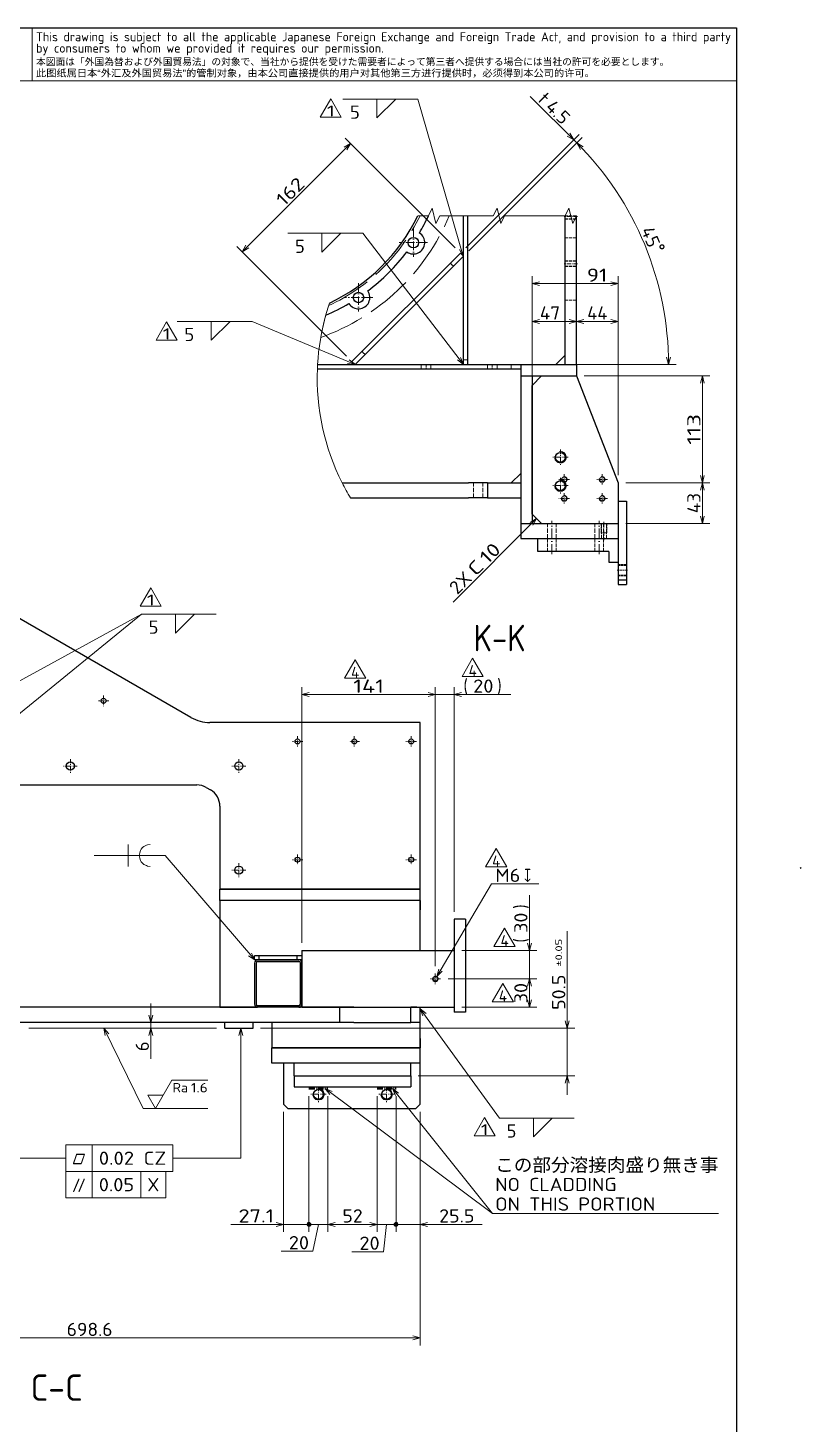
# Model space of a CAD drawing. Extents: x 0 to 1254, y -12 to 833.
# Drawn here: x 976.9 to 1181.1, y 447.1 to 816 of the extents above; entities that cross this region are included whole.
import ezdxf
from ezdxf.enums import TextEntityAlignment as Align

# ---------------------------------------------------------------- set-up
doc = ezdxf.new("R2010")
doc.units = 0
for name, pattern in [('DASHDOT', [18.5, 12, -3, 0.5, -3]), ('DASHED', [15, 12, -3]), ('DASHSPACE', [30, 12, -18])]:
    doc.linetypes.add(name, pattern=pattern)
doc.layers.get('0').update_dxf_attribs({"lineweight": 13})
doc.styles.add('GDT', font='gdt.shx')
doc.styles.get("Standard").update_dxf_attribs({"font": 'isocp.shx'})
doc.dimstyles.get("Standard").update_dxf_attribs({"dimtxt": 2.5, "dimasz": 2.5, "dimexe": 1.25, "dimexo": 0.625, "dimtad": 1, "dimcen": 2.5, "dimadec": 0, "dimazin": 0, "dimtfac": 1, "dimtmove": 0, "dimatfit": 0, "dimfxl": 1, "dimarcsym": 0})

# ---------------------------------------------------------------- blocks, each defined once
blk = doc.blocks.new('*D334')
at = {"color": 7, "lineweight": 13}
for p, q in [((1009.334925, 543.609284), (1009.334925, 558.204804)), ((977.084925, 551.704804), (1011.334925, 551.704804))]:
    blk.add_line(p, q, dxfattribs=at)
for points in [[(1008.817285, 555.136658), (1009.334925, 553.204804), (1009.852564, 555.136658)], [(1009.852564, 549.77295), (1009.334925, 551.704804), (1008.817285, 549.77295)]]:
    blk.add_lwpolyline(points, dxfattribs=at)
at = {"color": 7, "lineweight": 13, "width": 0.913976}
blk.add_text('6', height=3.5, rotation=90, dxfattribs=at).set_placement((1008.834925, 545.609284), (1008.834925, 548.198884), align=Align.FIT)
blk = doc.blocks.new('*D336')
at = {"color": 7, "lineweight": 13}
for p, q in [((1119.334925, 534.079804), (1119.334925, 577.303757)), ((1038.334925, 551.704804), (1121.334925, 551.704804)), ((1079.984919, 539.079804), (1121.334925, 539.079804))]:
    blk.add_line(p, q, dxfattribs=at)
for points in [[(1118.817285, 553.636658), (1119.334925, 551.704804), (1119.852564, 553.636658)], [(1119.852564, 537.14795), (1119.334925, 539.079804), (1118.817285, 537.14795)]]:
    blk.add_lwpolyline(points, dxfattribs=at)
for s, height, width, p, p2 in [('%%p0.05', 1.75, 0.948388, (1117.959925, 567.953759), (1117.959925, 575.303765)), ('50.5', 3.5, 0.836938, (1118.834925, 556.507951), (1118.834925, 565.85376))]:
    blk.add_text(s, height=height, rotation=90, dxfattribs=dict(at, width=width)).set_placement(p, p2, align=Align.FIT)
blk = doc.blocks.new('*D345')
at = {"color": 214, "lineweight": 13}
for p, q in [((1084.866541, 565.350457), (1099.334925, 589.829804)), ((1099.334925, 589.829804), (1111.784494, 589.829804))]:
    blk.add_line(p, q, dxfattribs=at)
blk.add_lwpolyline([(1085.403864, 567.276925), (1084.866541, 565.350457), (1086.295114, 566.750161)], dxfattribs=at)
at = {"color": 214, "lineweight": 13, "width": 0.967101}
blk.add_text('M6', height=3.5, dxfattribs=at).set_placement((1100.334925, 590.329804), (1106.943445, 590.329804), align=Align.FIT)
at = {"color": 214, "lineweight": 13, "style": 'GDT', "width": 0.52601}
blk.add_text('x', height=3.5, dxfattribs=at).set_placement((1107.94346, 590.329804), (1109.784494, 590.329804), align=Align.FIT)
blk = doc.blocks.new('*D348')
at = {"color": 7, "lineweight": 13}
for p, q in [((905.834925, 555.204804), (905.834925, 467.829804)), ((1080.484919, 529.579804), (1080.484919, 467.829804)), ((905.834925, 469.829804), (1080.484919, 469.829804))]:
    blk.add_line(p, q, dxfattribs=at)
for points in [[(907.766776, 470.347443), (905.834925, 469.829804), (907.766776, 469.312165)], [(1078.55308, 469.312165), (1080.484919, 469.829804), (1078.55308, 470.347443)]]:
    blk.add_lwpolyline(points, dxfattribs=at)
at = {"color": 7, "lineweight": 13, "width": 0.8352}
blk.add_text('698.6', height=3.5, dxfattribs=at).set_placement((987.104723, 470.329804), (999.21512, 470.329804), align=Align.FIT)
blk = doc.blocks.new('*D358')
at = {"color": 7, "lineweight": 13}
for p, q in [((1051.109919, 533.715638), (1051.109919, 497.829804)), ((1044.334925, 529.579804), (1044.334925, 497.829804)), ((1030.487886, 499.829804), (1050.609919, 499.829804))]:
    blk.add_line(p, q, dxfattribs=at)
blk.add_lwpolyline([(1042.40307, 499.312165), (1044.334925, 499.829804), (1042.40307, 500.347443)], dxfattribs=at)
at = {"color": 7, "lineweight": 13, "const_width": 0.5}
for points in [[(1051.359919, 499.829804, 1), (1050.859919, 499.829804)], [(1050.859919, 499.829804, 1), (1051.359919, 499.829804)]]:
    blk.add_lwpolyline(points, format="xyb", dxfattribs=at)
at = {"color": 7, "lineweight": 13}
blk.add_circle((1051.109919, 499.829804), 0.5, dxfattribs=at)
at = {"color": 7, "lineweight": 13, "width": 0.919259}
blk.add_text('27.1', height=3.5, dxfattribs=at).set_placement((1032.487886, 500.329804), (1041.833689, 500.329804), align=Align.FIT)
blk = doc.blocks.new('*D359')
at = {"color": 7, "lineweight": 13}
for p, q in [((1051.109919, 533.715638), (1051.109919, 497.829804)), ((1056.109919, 533.715638), (1056.109919, 497.829804)), ((1051.609919, 499.829804), (1061.109919, 499.829804)), ((1053.609919, 499.829804), (1052.1289, 492.744691)), ((1052.1289, 492.744691), (1043.774713, 492.744691))]:
    blk.add_line(p, q, dxfattribs=at)
at = {"color": 7, "lineweight": 13, "const_width": 0.5}
for points in [[(1051.359919, 499.829804, 1), (1050.859919, 499.829804)], [(1050.859919, 499.829804, 1), (1051.359919, 499.829804)]]:
    blk.add_lwpolyline(points, format="xyb", dxfattribs=at)
at = {"color": 7, "lineweight": 13}
blk.add_lwpolyline([(1058.041773, 500.347443), (1056.109919, 499.829804), (1058.041773, 499.312165)], dxfattribs=at)
blk.add_circle((1051.109919, 499.829804), 0.5, dxfattribs=at)
at = {"color": 7, "lineweight": 13, "width": 0.868247}
blk.add_text('20', height=3.5, dxfattribs=at).set_placement((1045.774713, 493.244691), (1051.1289, 493.244691), align=Align.FIT)
blk = doc.blocks.new('*D360')
at = {"color": 7, "lineweight": 13}
for p, q in [((1056.109919, 533.715638), (1056.109919, 497.829804)), ((1069.109919, 533.715638), (1069.109919, 497.829804)), ((1056.109919, 499.829804), (1069.109919, 499.829804))]:
    blk.add_line(p, q, dxfattribs=at)
for points in [[(1058.041773, 500.347443), (1056.109919, 499.829804), (1058.041773, 499.312165)], [(1067.17808, 499.312165), (1069.109919, 499.829804), (1067.17808, 500.347443)]]:
    blk.add_lwpolyline(points, dxfattribs=at)
at = {"color": 7, "lineweight": 13, "width": 0.868247}
blk.add_text('52', height=3.5, dxfattribs=at).set_placement((1059.932825, 500.329804), (1065.287012, 500.329804), align=Align.FIT)
blk = doc.blocks.new('*D361')
at = {"color": 7, "lineweight": 13}
for p, q in [((1069.109919, 533.715638), (1069.109919, 497.829804)), ((1074.109919, 533.715638), (1074.109919, 497.829804)), ((1064.109919, 499.829804), (1073.609919, 499.829804)), ((1071.609919, 499.829804), (1070.779779, 492.608948)), ((1070.779779, 492.608948), (1062.425592, 492.608948))]:
    blk.add_line(p, q, dxfattribs=at)
blk.add_lwpolyline([(1067.17808, 499.312165), (1069.109919, 499.829804), (1067.17808, 500.347443)], dxfattribs=at)
at = {"color": 7, "lineweight": 13, "const_width": 0.5}
for points in [[(1074.359919, 499.829804, 1), (1073.859919, 499.829804)], [(1073.859919, 499.829804, 1), (1074.359919, 499.829804)]]:
    blk.add_lwpolyline(points, format="xyb", dxfattribs=at)
at = {"color": 7, "lineweight": 13}
blk.add_circle((1074.109919, 499.829804), 0.5, dxfattribs=at)
at = {"color": 7, "lineweight": 13, "width": 0.868247}
blk.add_text('20', height=3.5, dxfattribs=at).set_placement((1064.425592, 493.108948), (1069.779779, 493.108948), align=Align.FIT)
blk = doc.blocks.new('*D362')
at = {"color": 7, "lineweight": 13}
for p, q in [((1074.109919, 533.715638), (1074.109919, 497.829804)), ((1080.484919, 529.579804), (1080.484919, 497.829804)), ((1074.609919, 499.829804), (1096.830728, 499.829804))]:
    blk.add_line(p, q, dxfattribs=at)
at = {"color": 7, "lineweight": 13, "const_width": 0.5}
for points in [[(1074.359919, 499.829804, 1), (1073.859919, 499.829804)], [(1073.859919, 499.829804, 1), (1074.359919, 499.829804)]]:
    blk.add_lwpolyline(points, format="xyb", dxfattribs=at)
at = {"color": 7, "lineweight": 13}
blk.add_lwpolyline([(1082.416773, 500.347443), (1080.484919, 499.829804), (1082.416773, 499.312165)], dxfattribs=at)
blk.add_circle((1074.109919, 499.829804), 0.5, dxfattribs=at)
at = {"color": 7, "lineweight": 13, "width": 0.836937}
blk.add_text('25.5', height=3.5, dxfattribs=at).set_placement((1085.484934, 500.329804), (1094.830728, 500.329804), align=Align.FIT)
blk = doc.blocks.new('*D363')
at = {"color": 5, "lineweight": 13}
for p, q in [((1049.234919, 574.204804), (1049.234919, 641.829804)), ((1049.234919, 639.829804), (1084.484919, 639.829804)), ((1084.484919, 568.104806), (1084.484919, 641.829804))]:
    blk.add_line(p, q, dxfattribs=at)
for points in [[(1051.166773, 640.347442), (1049.234919, 639.829804), (1051.166773, 639.312166)], [(1082.55308, 639.312166), (1084.484919, 639.829804), (1082.55308, 640.347442)]]:
    blk.add_lwpolyline(points, dxfattribs=at)
at = {"color": 5, "lineweight": 13, "width": 0.95515}
blk.add_text('141', height=3.5, dxfattribs=at).set_placement((1062.800531, 640.329804), (1070.919306, 640.329804), align=Align.FIT)
blk = doc.blocks.new('*D364')
at = {"color": 5, "lineweight": 13}
for p, q in [((1079.484919, 639.829804), (1104.417154, 639.829804)), ((1084.484919, 568.104806), (1084.484919, 641.829804)), ((1089.484919, 582.454804), (1089.484919, 641.829804))]:
    blk.add_line(p, q, dxfattribs=at)
for points in [[(1082.55308, 639.312166), (1084.484919, 639.829804), (1082.55308, 640.347442)], [(1091.416773, 640.347442), (1089.484919, 639.829804), (1091.416773, 639.312166)]]:
    blk.add_lwpolyline(points, dxfattribs=at)
for s, p in [('(', (1091.906885, 640.329804)), (')', (1100.839121, 640.329804))]:
    blk.add_text(s, height=3.5, dxfattribs=at).set_placement(p)
at = {"color": 5, "lineweight": 13, "width": 0.868247}
blk.add_text('20', height=3.5, dxfattribs=at).set_placement((1094.484934, 640.329804), (1099.839121, 640.329804), align=Align.FIT)
blk = doc.blocks.new('*D365')
at = {"color": 5, "lineweight": 13}
for p, q in [((1087.884928, 564.704804), (1111.334925, 564.704804)), ((1109.334925, 557.204804), (1109.334925, 564.704804)), ((1091.484919, 557.204804), (1111.334925, 557.204804))]:
    blk.add_line(p, q, dxfattribs=at)
for points in [[(1109.852564, 562.77295), (1109.334925, 564.704804), (1108.817285, 562.77295)], [(1108.817285, 559.136658), (1109.334925, 557.204804), (1109.852564, 559.136658)]]:
    blk.add_lwpolyline(points, dxfattribs=at)
at = {"color": 5, "lineweight": 13, "width": 0.868247}
blk.add_text('30', height=3.5, rotation=90, dxfattribs=at).set_placement((1108.834925, 558.277711), (1108.834925, 563.631898), align=Align.FIT)
blk = doc.blocks.new('*D366')
at = {"color": 5, "lineweight": 13}
for p, q in [((1109.334925, 559.704804), (1109.334925, 586.806332)), ((1091.484919, 572.204804), (1111.334925, 572.204804)), ((1087.884928, 564.704804), (1111.334925, 564.704804))]:
    blk.add_line(p, q, dxfattribs=at)
for points in [[(1108.817285, 574.136658), (1109.334925, 572.204804), (1109.852564, 574.136658)], [(1109.852564, 562.77295), (1109.334925, 564.704804), (1108.817285, 562.77295)]]:
    blk.add_lwpolyline(points, dxfattribs=at)
for s, p in [(')', (1108.834925, 583.228295)), ('(', (1108.834925, 574.296075))]:
    blk.add_text(s, height=3.5, rotation=90.000003, dxfattribs=at).set_placement(p)
at = {"color": 5, "lineweight": 13, "width": 0.868247}
blk.add_text('30', height=3.5, rotation=90, dxfattribs=at).set_placement((1108.834925, 576.874108), (1108.834925, 582.228295), align=Align.FIT)
blk = doc.blocks.new('*D393')
at = {"color": 7, "lineweight": 13}
for p, q in [((1110.027908, 723.549164), (1110.027908, 750.424164)), ((1132.777908, 697.799164), (1132.777908, 750.424164)), ((1110.027908, 748.424164), (1132.777908, 748.424164))]:
    blk.add_line(p, q, dxfattribs=at)
for points in [[(1111.959763, 748.941803), (1110.027908, 748.424164), (1111.959763, 747.906525)], [(1130.846054, 747.906525), (1132.777908, 748.424164), (1130.846054, 748.941803)]]:
    blk.add_lwpolyline(points, dxfattribs=at)
at = {"color": 7, "lineweight": 13, "width": 1.036294}
blk.add_text('91', height=3.5, dxfattribs=at).set_placement((1124.526474, 748.924164), (1129.880661, 748.924164), align=Align.FIT)
blk = doc.blocks.new('*D395')
at = {"color": 7, "lineweight": 13}
for p, q in [((1089.693199, 757.896698), (1060.682608, 786.90729)), ((1033.458996, 756.855251), (1062.096821, 785.493076)), ((1061.055374, 729.258873), (1032.044782, 758.269464))]:
    blk.add_line(p, q, dxfattribs=at)
for points in [[(1061.096821, 783.761025), (1062.096821, 785.493076), (1060.364769, 784.493076)], [(1034.458996, 758.587303), (1033.458996, 756.855251), (1035.191047, 757.855251)]]:
    blk.add_lwpolyline(points, dxfattribs=at)
at = {"color": 7, "lineweight": 13, "width": 0.854609}
blk.add_text('162', height=3.5, rotation=45, dxfattribs=at).set_placement((1044.553931, 768.657293), (1050.29478, 774.398142), align=Align.FIT)
blk = doc.blocks.new('*D396')
at = {"color": 7, "lineweight": 13}
for p, q in [((1109.568489, 797.890246), (1121.837326, 785.621406)), ((1092.521626, 757.896698), (1122.456047, 787.831115)), ((1093.317123, 757.101202), (1123.251541, 787.03562))]:
    blk.add_line(p, q, dxfattribs=at)
blk.add_lwpolyline([(1119.309784, 787.416901), (1121.041832, 786.416902), (1120.041832, 788.148952)], dxfattribs=at)
for s, rotation, width, p, p2 in [('t', 314.999979, 1.092486, (1111.336258, 796.829586), (1112.623764, 795.542079)), ('4.5', 315.000023, 0.840155, (1113.330864, 794.834973), (1117.984489, 790.181352))]:
    blk.add_text(s, height=3.5, rotation=rotation, dxfattribs=dict(at, width=width)).set_placement(p, p2, align=Align.FIT)
blk = doc.blocks.new('*D397')
at = {"color": 7, "lineweight": 13}
for p, q in [((1093.317123, 757.101202), (1123.244362, 787.028445)), ((1109.027908, 727.049164), (1148.0886, 727.049164))]:
    blk.add_line(p, q, dxfattribs=at)
for points in [[(1123.562202, 784.614232), (1121.830154, 785.614232), (1122.830154, 783.882181)], [(1145.570961, 728.981014), (1146.0886, 727.049164), (1146.606232, 728.981014)]]:
    blk.add_lwpolyline(points, dxfattribs=at)
blk.add_arc((1063.265083, 727.049164), 82.823517, 0, 45.000001, dxfattribs=at)
at = {"color": 7, "lineweight": 13, "width": 0.868248}
blk.add_text('45', height=3.5, rotation=292.500048, dxfattribs=at).set_placement((1138.730377, 762.59465), (1140.779343, 757.648022), align=Align.FIT)
at = {"color": 7, "lineweight": 13}
blk.add_text('%%d', height=3.5, rotation=292.50001, dxfattribs=at).set_placement((1141.426056, 757.915901))
blk = doc.blocks.new('*D398')
at = {"color": 7, "lineweight": 13}
for p, q in [((1134.777908, 695.799164), (1157.027908, 695.799164)), ((1155.027908, 685.049164), (1155.027908, 695.799164)), ((1134.777908, 685.049164), (1157.027908, 685.049164))]:
    blk.add_line(p, q, dxfattribs=at)
for points in [[(1155.545547, 693.86731), (1155.027908, 695.799164), (1154.510269, 693.86731)], [(1154.510269, 686.981018), (1155.027908, 685.049164), (1155.545547, 686.981018)]]:
    blk.add_lwpolyline(points, dxfattribs=at)
at = {"color": 7, "lineweight": 13, "width": 0.868247}
blk.add_text('43', height=3.5, rotation=90, dxfattribs=at).set_placement((1154.527908, 687.74707), (1154.527908, 693.101257), align=Align.FIT)
blk = doc.blocks.new('*D399')
at = {"color": 7, "lineweight": 13}
for p, q in [((1123.777908, 724.049164), (1157.027908, 724.049164)), ((1155.027908, 695.799164), (1155.027908, 724.049164)), ((1134.777908, 695.799164), (1157.027908, 695.799164))]:
    blk.add_line(p, q, dxfattribs=at)
for points in [[(1155.545547, 722.11731), (1155.027908, 724.049164), (1154.510269, 722.11731)], [(1154.510269, 697.731018), (1155.027908, 695.799164), (1155.545547, 697.731018)]]:
    blk.add_lwpolyline(points, dxfattribs=at)
at = {"color": 7, "lineweight": 13, "width": 0.854609}
blk.add_text('113', height=3.5, rotation=90, dxfattribs=at).set_placement((1154.527908, 705.864769), (1154.527908, 713.983559), align=Align.FIT)
blk = doc.blocks.new('*D400')
at = {"color": 7, "lineweight": 13}
for p, q in [((1110.027908, 723.549164), (1110.027908, 740.424164)), ((1110.027908, 738.424164), (1121.777908, 738.424164)), ((1121.777908, 726.049164), (1121.777908, 740.424164))]:
    blk.add_line(p, q, dxfattribs=at)
for points in [[(1111.959763, 738.941803), (1110.027908, 738.424164), (1111.959763, 737.906525)], [(1119.846054, 737.906525), (1121.777908, 738.424164), (1119.846054, 738.941803)]]:
    blk.add_lwpolyline(points, dxfattribs=at)
at = {"color": 7, "lineweight": 13, "width": 0.868247}
blk.add_text('47', height=3.5, dxfattribs=at).set_placement((1112.090927, 738.924164), (1117.445114, 738.924164), align=Align.FIT)
blk = doc.blocks.new('*D401')
at = {"color": 7, "lineweight": 13}
for p, q in [((1121.777908, 726.049164), (1121.777908, 740.424164)), ((1121.777908, 738.424164), (1132.777908, 738.424164)), ((1132.777908, 697.799164), (1132.777908, 740.424164))]:
    blk.add_line(p, q, dxfattribs=at)
for points in [[(1123.709763, 738.941803), (1121.777908, 738.424164), (1123.709763, 737.906525)], [(1130.846054, 737.906525), (1132.777908, 738.424164), (1130.846054, 738.941803)]]:
    blk.add_lwpolyline(points, dxfattribs=at)
at = {"color": 7, "lineweight": 13, "width": 0.845398}
blk.add_text('44', height=3.5, dxfattribs=at).set_placement((1124.600815, 738.924164), (1129.955002, 738.924164), align=Align.FIT)

msp = doc.modelspace()

# ---------------------------------------------------------------- linework, layer by layer
at = {"color": 7, "lineweight": 25}
for p, q in [((40, 816), (1164, 816)), ((1164, 816), (1164, 25)), ((1091.9029, 727.0492), (1091.9029, 766.3296)), ((1093.0279, 727.0492), (1093.0279, 766.3296)), ((1118.7779, 727.0492), (1118.7779, 766.3296)), ((1121.7779, 727.0492), (1121.7779, 766.3296)), ((1091.1074, 756.4825), (1062.4696, 727.8447)), ((1091.1074, 756.4825), (1091.9029, 755.687)), ((1091.9029, 755.687), (1063.2651, 727.0492)), ((1053.3807, 727.0492), (1107.0279, 727.0492)), ((1062.4696, 727.8447), (1063.2651, 727.0492)), ((1091.9029, 727.0492), (1093.0279, 727.0492)), ((1107.0279, 727.0492), (1107.0279, 724.0492)), ((1107.0279, 727.0492), (1121.7779, 727.0492)), ((1107.0279, 727.0492), (1107.0279, 725.9242)), ((1118.7779, 729.5492), (1116.2779, 727.0492)), ((1118.7779, 727.0492), (1121.7779, 727.0492)), ((1121.7779, 727.0492), (1121.7779, 724.0492)), ((1053.3263, 725.9242), (1107.0279, 725.9242)), ((1107.0279, 724.0492), (1107.0279, 685.0492)), ((1107.0279, 724.0492), (1110.0279, 724.0492)), ((1107.0279, 724.0492), (1121.7779, 724.0492)), ((1110.0279, 724.0492), (1110.0279, 685.0492)), ((1112.5279, 724.0492), (1110.0279, 721.5492)), ((1112.5279, 724.0492), (1121.7779, 724.0492)), ((1121.7779, 724.0492), (1132.7779, 695.7992)), ((1110.0279, 687.5492), (1110.0279, 721.5492)), ((1104.5279, 695.7992), (1107.0279, 698.2992)), ((1059.8602, 695.7992), (1093.2779, 695.7992)), ((1098.2779, 695.7992), (1093.2779, 695.7992)), ((1098.2779, 695.7992), (1098.2779, 691.7992)), ((1098.2779, 695.7992), (1107.0279, 695.7992)), ((1107.0279, 695.7992), (1107.0279, 691.7992)), ((1132.7779, 695.7992), (1132.7779, 690.9242)), ((1062.0633, 691.7992), (1093.2779, 691.7992)), ((1098.2779, 691.7992), (1093.2779, 691.7992)), ((1098.2779, 691.7992), (1107.0279, 691.7992)), ((1132.7779, 690.9242), (1135.0279, 690.9242)), ((1132.7779, 690.9242), (1132.7779, 670.1742)), ((1135.0279, 690.9242), (1135.0279, 670.1742)), ((1110.0279, 687.5492), (1112.5279, 685.0492)), ((1107.0279, 685.0492), (1107.0279, 681.0492)), ((1107.0279, 685.0492), (1132.7779, 685.0492)), ((1107.0279, 685.0492), (1110.0279, 685.0492)), ((1132.7779, 685.0492), (1132.7779, 681.0492)), ((1107.0279, 681.0492), (1132.7779, 681.0492)), ((1111.5279, 677.6742), (1111.5279, 681.0492)), ((1111.5279, 681.0492), (1132.7779, 681.0492)), ((1130.2779, 677.6742), (1111.5279, 677.6742)), ((1130.2779, 677.6742), (1130.2779, 674.7992)), ((1019.928, 633.7945), (950.5849, 673.8298)), ((1130.2779, 674.7992), (1132.7779, 674.7992)), ((1132.7779, 670.1742), (1135.0279, 670.1742)), ((1132.7779, 670.1742), (1132.7779, 668.9242)), ((1132.7779, 668.9242), (1135.0279, 668.9242)), ((1135.0279, 670.1742), (1135.0279, 668.9242)), ((1080.4849, 632.4548), (1024.928, 632.4548)), ((1080.4849, 588.4548), (1080.4849, 632.4548)), ((958.5849, 615.9548), (1021.4876, 615.9548)), ((1023.9876, 615.2849), (1025.0849, 614.6514)), ((1027.5849, 610.3213), (1027.5849, 588.4548)), ((1080.4849, 588.4548), (1027.5849, 588.4548)), ((1027.5849, 585.4548), (1027.5849, 588.4548)), ((1027.5849, 588.4548), (1080.4849, 588.4548)), ((1080.4849, 585.4548), (1080.4849, 588.4548)), ((1080.4849, 585.4548), (1027.5849, 585.4548)), ((1027.5849, 585.4548), (1027.5849, 557.2048)), ((1080.4849, 585.4548), (1027.5849, 585.4548)), ((1080.4849, 585.4548), (1080.4849, 582.9548)), ((1080.4849, 572.2048), (1080.4849, 585.4548)), ((1080.4849, 572.2048), (1080.4849, 582.9548)), ((1089.4849, 580.4548), (1089.4849, 555.9548)), ((1092.4849, 580.4548), (1089.4849, 580.4548)), ((1092.4849, 580.4548), (1092.4849, 555.9548)), ((1049.2349, 572.2048), (1089.4849, 572.2048)), ((1049.2349, 572.2048), (1049.2349, 570.6048)), ((1037.9849, 570.8298), (1036.7349, 570.8298)), ((1036.7349, 569.7048), (1036.7349, 570.8298)), ((1037.9849, 569.7048), (1036.7349, 569.7048)), ((1036.7349, 568.9048), (1036.7349, 558.0048)), ((1037.1349, 568.9048), (1037.1349, 558.0048)), ((1037.5349, 569.7048), (1048.4349, 569.7048)), ((1037.5349, 569.3048), (1048.4349, 569.3048)), ((1037.9849, 569.7048), (1037.9849, 570.8298)), ((1047.9849, 570.8298), (1037.9849, 570.8298)), ((1047.9849, 569.7048), (1037.9849, 569.7048)), ((1047.9849, 569.7048), (1047.9849, 570.8298)), ((1049.2349, 570.8298), (1047.9849, 570.8298)), ((1049.2349, 569.7048), (1047.9849, 569.7048)), ((1048.8349, 558.0048), (1048.8349, 568.9048)), ((1049.2349, 570.6048), (1049.2349, 558.8048)), ((1049.2349, 558.0048), (1049.2349, 568.9048)), ((1059.2958, 557.2048), (892.8349, 557.2048)), ((1027.5849, 557.2048), (1037.5257, 557.2048)), ((1048.4349, 557.6048), (1037.5349, 557.6048)), ((1048.4349, 557.2048), (1037.5349, 557.2048)), ((1049.2349, 558.8048), (1049.2349, 557.2048)), ((1049.2349, 557.2048), (1089.4849, 557.2048)), ((1059.2958, 553.2048), (1059.2958, 557.2048)), ((1062.9849, 557.2048), (1059.2958, 557.2048)), ((1062.9849, 557.2048), (1077.9849, 557.2048)), ((1079.5849, 557.2048), (1077.9849, 557.2048)), ((1077.9849, 553.2048), (1077.9849, 557.2048)), ((1080.4849, 553.2048), (1080.4849, 557.2048)), ((1092.4849, 555.9548), (1089.4849, 555.9548)), ((1059.2958, 553.2048), (892.8349, 553.2048)), ((1028.8349, 551.7048), (1028.8349, 553.2048)), ((1028.8349, 551.7048), (1036.3349, 551.7048)), ((1036.3349, 551.7048), (1036.3349, 553.2048)), ((1041.3349, 553.2048), (1041.3349, 546.4548)), ((1062.9849, 553.2048), (1059.2958, 553.2048)), ((1062.9849, 553.2048), (1077.9849, 553.2048)), ((1080.4849, 553.2048), (1077.9849, 553.2048)), ((1080.4849, 548.9548), (1080.4849, 553.2048)), ((1080.4849, 546.4548), (1080.4849, 553.2048)), ((1080.4849, 546.4548), (1041.3349, 546.4548)), ((1041.3349, 542.4548), (1041.3349, 546.4548)), ((1041.3349, 546.4548), (1080.4849, 546.4548)), ((1080.4849, 548.9548), (1080.4849, 546.4548)), ((1080.4849, 542.4548), (1080.4849, 546.4548)), ((1080.4849, 531.5798), (1080.4849, 546.4548)), ((1080.4849, 542.4548), (1041.3349, 542.4548)), ((1044.3349, 542.4548), (1044.3349, 531.5798)), ((1047.2349, 539.0798), (1047.2349, 542.4548)), ((1077.9849, 539.0798), (1077.9849, 542.4548)), ((1047.2349, 539.0798), (1077.9849, 539.0798)), ((1047.2349, 539.0798), (1047.2349, 536.2048)), ((1077.9849, 539.0798), (1077.9849, 536.2048)), ((1047.2349, 536.2048), (1077.9849, 536.2048)), ((1044.3349, 531.5798), (1045.5849, 530.3298)), ((1079.2349, 530.3298), (1080.4849, 531.5798)), ((1079.2349, 530.3298), (1045.5849, 530.3298))]:
    msp.add_line(p, q, dxfattribs=at)
at = {"color": 7, "lineweight": 13}
for p, q in [((978, 802), (978, 816)), ((1164, 802), (751, 802)), ((1054.0521, 792.3997), (1056.8521, 797.2494)), ((1056.8521, 797.2494), (1059.6521, 792.3997)), ((1060.0279, 797.1742), (1079.8211, 797.1742)), ((1091.8624, 755.7275), (1079.8211, 797.1742)), ((1054.0521, 792.3997), (1059.6521, 792.3997)), ((1082.6523, 766.3296), (1079.8813, 766.3296)), ((1093.0279, 766.3296), (1091.9029, 766.3296)), ((1093.0279, 766.3296), (1091.9029, 766.3296)), ((1045.4965, 761.7235), (1065.2897, 761.7235)), ((1091.9029, 727.0492), (1065.2897, 761.7235)), ((1010.6964, 733.5077), (1013.4964, 738.3575)), ((1013.4964, 738.3575), (1016.2964, 733.5077)), ((1016.2779, 738.4242), (1036.0711, 738.4242)), ((1063.2986, 727.0826), (1036.0711, 738.4242)), ((1010.6964, 733.5077), (1016.2964, 733.5077)), ((1111.2484, 686.3287), (1089.2138, 664.2941)), ((1006.4982, 663.1706), (1009.2982, 668.0203)), ((1009.2982, 668.0203), (1012.0982, 663.1706)), ((905.8349, 605.8444), (1006.8349, 661.0798)), ((1006.4982, 663.1706), (1012.0982, 663.1706)), ((1006.8349, 661.0798), (1026.6281, 661.0798)), ((994.3349, 597.3298), (1013.1166, 597.3298)), ((1036.788, 569.7048), (1013.1166, 597.3298)), ((1080.4849, 556.7866), (1101.3979, 527.9461)), ((1026.7165, 551.7048), (977.3913, 551.7048)), ((1010.5833, 530.4666), (1014.9135, 537.9666)), ((1014.9135, 537.9666), (1024.3593, 537.9666)), ((1010.5833, 530.4666), (1008.5626, 533.9666)), ((1008.5626, 533.9666), (1012.6041, 533.9666)), ((1094.7103, 523.205), (1097.5103, 528.0547)), ((1097.5103, 528.0547), (1100.3103, 523.205)), ((1101.3979, 527.9461), (1121.1911, 527.9461)), ((986.8349, 520.8298), (986.8349, 513.8298)), ((986.8349, 520.8298), (1015.1566, 520.8298)), ((993.8349, 520.8298), (993.8349, 513.8298)), ((1015.1566, 520.8298), (1015.1566, 513.8298)), ((1094.7103, 523.205), (1100.3103, 523.205)), ((986.8349, 517.3298), (971.8349, 517.3298)), ((986.8349, 513.8298), (986.8349, 506.8298)), ((986.8349, 513.8298), (1015.1566, 513.8298)), ((993.8349, 513.8298), (993.8349, 506.8298)), ((1006.6807, 513.8298), (1006.6807, 506.8298)), ((1013.2963, 513.8298), (1013.2963, 506.8298)), ((986.8349, 506.8298), (1013.2963, 506.8298))]:
    msp.add_line(p, q, dxfattribs=at)
at = {"color": 7, "linetype": 'DASHDOT', "lineweight": 13, "ltscale": 0.090004}
for p, q in [((1122.0779, 766.1742), (1118.4778, 766.1742)), ((1122.0779, 753.6742), (1118.4778, 753.6742))]:
    msp.add_line(p, q, dxfattribs=at)
at = {"color": 7, "linetype": 'DASHED', "lineweight": 13, "ltscale": 0.075}
for p, q in [((1121.7779, 766.3296), (1118.7779, 766.3296)), ((1121.7779, 766.3296), (1118.7779, 766.3296)), ((1121.7779, 766.3296), (1118.7779, 766.3296)), ((1121.7779, 766.3296), (1118.7779, 766.3296)), ((1121.7779, 765.5242), (1118.7779, 765.5242)), ((1121.7779, 765.5242), (1118.7779, 765.5242)), ((1121.7779, 765.4242), (1118.7779, 765.4242)), ((1121.7779, 765.4242), (1118.7779, 765.4242)), ((1121.7779, 760.5036), (1118.7779, 760.5036)), ((1121.7779, 754.4242), (1118.7779, 754.4242)), ((1121.7779, 754.4242), (1118.7779, 754.4242)), ((1121.7779, 754.3242), (1118.7779, 754.3242)), ((1121.7779, 754.3242), (1118.7779, 754.3242)), ((1121.7779, 753.0242), (1118.7779, 753.0242)), ((1121.7779, 753.0242), (1118.7779, 753.0242)), ((1121.7779, 752.9242), (1118.7779, 752.9242)), ((1121.7779, 752.9242), (1118.7779, 752.9242)), ((1121.7779, 744.0492), (1118.7779, 744.0492))]:
    msp.add_line(p, q, dxfattribs=at)
at = {"color": 7, "linetype": 'DASHED', "lineweight": 13}
for p, q in [((1118.7779, 729.5492), (1118.7779, 766.3296)), ((1107.0279, 698.2992), (1107.0279, 725.9242)), ((1059.8602, 695.7992), (1104.5279, 695.7992)), ((1132.7779, 685.0492), (1112.5279, 685.0492))]:
    msp.add_line(p, q, dxfattribs=at)
at = {"color": 7, "linetype": 'DASHDOT', "lineweight": 13, "ltscale": 0.1875}
for p, q in [((1078.6801, 763.0067), (1078.6801, 755.5067)), ((1082.4301, 759.2567), (1074.9301, 759.2567)), ((1064.1953, 748.522), (1064.1953, 741.022)), ((1067.9453, 744.772), (1060.4453, 744.772))]:
    msp.add_line(p, q, dxfattribs=at)
at = {"color": 7, "linetype": 'DASHED', "lineweight": 13, "ltscale": 0.028125}
for p, q in [((1089.2513, 753.0353), (1088.4558, 753.8308)), ((1065.9167, 729.7008), (1065.1212, 730.4963)), ((1080.7779, 725.9242), (1080.7779, 727.0492)), ((1083.2779, 725.9242), (1083.2779, 727.0492)), ((1093.0279, 728.2992), (1091.9029, 728.2992)), ((1098.2779, 725.9242), (1098.2779, 727.0492)), ((1100.7779, 725.9242), (1100.7779, 727.0492)), ((1104.5279, 727.0492), (1104.5279, 725.9242))]:
    msp.add_line(p, q, dxfattribs=at)
at = {"color": 7, "linetype": 'DASHDOT', "lineweight": 13, "ltscale": 0.03375}
for p, q in [((1082.0279, 725.8117), (1082.0279, 727.1617)), ((1099.5279, 725.8117), (1099.5279, 727.1617))]:
    msp.add_line(p, q, dxfattribs=at)
at = {"color": 7, "linetype": 'DASHED', "lineweight": 13, "ltscale": 0.23125}
msp.add_line((1107.0279, 727.0492), (1116.2779, 727.0492), dxfattribs=at)
at = {"color": 7, "linetype": 'DASHDOT', "lineweight": 13, "ltscale": 0.101875}
for p, q in [((1119.5654, 702.5492), (1115.4904, 702.5492)), ((1117.5279, 704.5867), (1117.5279, 700.5117)), ((1119.5654, 695.0492), (1115.4904, 695.0492)), ((1117.5279, 697.0867), (1117.5279, 693.0117)), ((1053.6099, 536.2423), (1053.6099, 532.1673)), ((1071.6099, 536.2423), (1071.6099, 532.1673)), ((1055.6474, 534.2048), (1051.5724, 534.2048)), ((1073.6474, 534.2048), (1069.5724, 534.2048))]:
    msp.add_line(p, q, dxfattribs=at)
at = {"color": 7, "linetype": 'DASHDOT', "lineweight": 13, "ltscale": 0.07}
for p, q in [((1118.5279, 698.0742), (1118.5279, 695.2742)), ((1128.5279, 698.0742), (1128.5279, 695.2742)), ((1119.9279, 696.6742), (1117.1279, 696.6742)), ((1129.9279, 696.6742), (1127.1279, 696.6742)), ((1119.9279, 691.6742), (1117.1279, 691.6742)), ((1118.5279, 693.0742), (1118.5279, 690.2742)), ((1129.9279, 691.6742), (1127.1279, 691.6742)), ((1128.5279, 693.0742), (1128.5279, 690.2742)), ((996.8349, 639.6048), (996.8349, 636.8048)), ((998.2349, 638.2048), (995.4349, 638.2048)), ((1049.4849, 627.4548), (1046.6849, 627.4548)), ((1048.0849, 628.8548), (1048.0849, 626.0548)), ((1064.4849, 627.4548), (1061.6849, 627.4548)), ((1063.0849, 628.8548), (1063.0849, 626.0548)), ((1079.4849, 627.4548), (1076.6849, 627.4548)), ((1078.0849, 628.8548), (1078.0849, 626.0548)), ((1049.4849, 596.2048), (1046.6849, 596.2048)), ((1048.0849, 597.6048), (1048.0849, 594.8048)), ((1079.4849, 596.2048), (1076.6849, 596.2048)), ((1078.0849, 597.6048), (1078.0849, 594.8048)), ((1085.8849, 564.7048), (1083.0849, 564.7048)), ((1084.4849, 566.1048), (1084.4849, 563.3048))]:
    msp.add_line(p, q, dxfattribs=at)
at = {"color": 7, "linetype": 'DASHED', "lineweight": 13, "ltscale": 0.1}
for p, q in [((1094.5279, 691.7992), (1094.5279, 695.7992)), ((1097.0279, 691.7992), (1097.0279, 695.7992)), ((1114.1529, 681.0492), (1114.1529, 685.0492)), ((1114.1529, 681.0492), (1114.1529, 685.0492)), ((1116.4029, 681.0492), (1116.4029, 685.0492)), ((1116.4029, 681.0492), (1116.4029, 685.0492)), ((1126.6529, 681.0492), (1126.6529, 685.0492)), ((1126.6529, 681.0492), (1126.6529, 685.0492)), ((1128.3779, 685.0492), (1128.3779, 681.0492)), ((1128.3779, 685.0492), (1128.3779, 681.0492)), ((1128.9029, 681.0492), (1128.9029, 685.0492)), ((1128.9029, 681.0492), (1128.9029, 685.0492)), ((1129.6779, 685.0492), (1129.6779, 681.0492)), ((1129.6779, 685.0492), (1129.6779, 681.0492))]:
    msp.add_line(p, q, dxfattribs=at)
at = {"color": 7, "linetype": 'DASHED', "lineweight": 13, "ltscale": 0.146875}
msp.add_line((1132.7779, 690.9242), (1132.7779, 685.0492), dxfattribs=at)
at = {"color": 7, "linetype": 'DASHDOT', "lineweight": 13, "ltscale": 0.221254}
for p, q in [((1115.2779, 676.9365), (1115.2779, 685.7867)), ((1127.7779, 676.9365), (1127.7779, 685.7867))]:
    msp.add_line(p, q, dxfattribs=at)
at = {"color": 7, "linetype": 'DASHED', "lineweight": 13, "ltscale": 0.0625}
for p, q in [((1128.2779, 685.0492), (1128.2779, 682.5492)), ((1128.2779, 685.0492), (1128.2779, 682.5492)), ((1129.7779, 685.0492), (1129.7779, 682.5492)), ((1129.7779, 685.0492), (1129.7779, 682.5492))]:
    msp.add_line(p, q, dxfattribs=at)
at = {"color": 7, "linetype": 'DASHED', "lineweight": 13, "ltscale": 0.01875}
for p, q in [((1128.2779, 682.5492), (1129.0279, 682.5492)), ((1129.0279, 682.5492), (1129.7779, 682.5492))]:
    msp.add_line(p, q, dxfattribs=at)
at = {"color": 7, "linetype": 'DASHED', "lineweight": 13, "ltscale": 0.005}
for p, q in [((1128.3779, 682.376), (1128.2779, 682.5492)), ((1128.3779, 682.376), (1128.2779, 682.5492)), ((1129.6779, 682.376), (1129.7779, 682.5492)), ((1129.6779, 682.376), (1129.7779, 682.5492))]:
    msp.add_line(p, q, dxfattribs=at)
at = {"color": 7, "linetype": 'DASHDOT', "lineweight": 13, "ltscale": 0.120004}
msp.add_line((1129.0279, 685.4492), (1129.0279, 680.649), dxfattribs=at)
at = {"color": 7, "linetype": 'DASHED', "lineweight": 13, "ltscale": 0.084375}
for p, q in [((1114.1529, 681.0492), (1114.1529, 677.6742)), ((1114.1529, 681.0492), (1114.1529, 677.6742)), ((1116.4029, 681.0492), (1116.4029, 677.6742)), ((1116.4029, 681.0492), (1116.4029, 677.6742)), ((1126.6529, 681.0492), (1126.6529, 677.6742)), ((1126.6529, 681.0492), (1126.6529, 677.6742)), ((1128.9029, 681.0492), (1128.9029, 677.6742)), ((1128.9029, 681.0492), (1128.9029, 677.6742))]:
    msp.add_line(p, q, dxfattribs=at)
at = {"color": 7, "linetype": 'DASHED', "lineweight": 13, "ltscale": 0.15625}
msp.add_line((1132.7779, 681.0492), (1132.7779, 674.7992), dxfattribs=at)
at = {"color": 7, "linetype": 'DASHDOT', "lineweight": 13, "ltscale": 0.067504}
msp.add_line((1135.2529, 672.6742), (1132.5528, 672.6742), dxfattribs=at)
at = {"color": 7, "linetype": 'DASHED', "lineweight": 13, "ltscale": 0.05625}
for p, q in [((1135.0279, 674.1742), (1132.7779, 674.1742)), ((1135.0279, 674.1742), (1132.7779, 674.1742)), ((1135.0279, 673.9617), (1132.7779, 673.9617)), ((1135.0279, 673.9617), (1132.7779, 673.9617)), ((1135.0279, 671.3867), (1132.7779, 671.3867)), ((1135.0279, 671.3867), (1132.7779, 671.3867)), ((1135.0279, 671.1742), (1132.7779, 671.1742)), ((1135.0279, 671.1742), (1132.7779, 671.1742)), ((1132.7779, 670.1742), (1135.0279, 670.1742))]:
    msp.add_line(p, q, dxfattribs=at)
at = {"color": 5, "lineweight": 13}
for p, q in [((1091.5353, 644.5911), (1094.3353, 649.4408)), ((1094.3353, 649.4408), (1097.1353, 644.5911)), ((1060.4891, 644.1411), (1063.2891, 648.9909)), ((1063.2891, 648.9909), (1066.0891, 644.1411)), ((1060.4891, 644.1411), (1066.0891, 644.1411)), ((1091.5353, 644.5911), (1097.1353, 644.5911)), ((1097.744, 594.2889), (1100.544, 599.1386)), ((1100.544, 599.1386), (1103.344, 594.2889)), ((1097.744, 594.2889), (1103.344, 594.2889)), ((1099.9623, 573.2446), (1102.7623, 578.0943)), ((1102.7623, 578.0943), (1105.5623, 573.2446)), ((1099.9623, 573.2446), (1105.5623, 573.2446)), ((1099.5247, 558.6275), (1102.3247, 563.4773)), ((1102.3247, 563.4773), (1105.1247, 558.6275)), ((1099.5247, 558.6275), (1105.1247, 558.6275))]:
    msp.add_line(p, q, dxfattribs=at)
at = {"color": 7, "linetype": 'DASHDOT', "lineweight": 13, "ltscale": 0.09125}
for p, q in [((989.9099, 620.9548), (986.2599, 620.9548)), ((988.0849, 622.7798), (988.0849, 619.1298)), ((1034.4099, 620.9548), (1030.7599, 620.9548)), ((1032.5849, 622.7798), (1032.5849, 619.1298)), ((1032.5849, 595.2798), (1032.5849, 591.6298)), ((1034.4099, 593.4548), (1030.7599, 593.4548))]:
    msp.add_line(p, q, dxfattribs=at)
at = {"color": 7, "linetype": 'DASHDOT', "lineweight": 50, "ltscale": 0.125}
for p, q in [((1051.1099, 535.7156), (1056.1099, 535.7156)), ((1069.1099, 535.7156), (1074.1099, 535.7156))]:
    msp.add_line(p, q, dxfattribs=at)
at = {"color": 7, "lineweight": 13}
for points in [[(1069.0484, 797.1742), (1074.0204, 797.1742), (1069.0484, 792.2021)], [(1054.517, 761.7235), (1059.4891, 761.7235), (1054.517, 756.7515)], [(1025.2984, 738.4242), (1030.2704, 738.4242), (1025.2984, 733.4521)], [(1015.8554, 661.0798), (1020.8274, 661.0798), (1015.8554, 656.1078)], [(1110.4184, 527.9461), (1115.3904, 527.9461), (1110.4184, 522.9741)]]:
    msp.add_lwpolyline(points, close=True, dxfattribs=at)
for points in [[(1091.9029, 766.3296), (1085.6523, 766.3296), (1084.6523, 764.3296), (1083.6523, 768.3296), (1082.6523, 766.3296)], [(1088.1135, 766.3296), (1085.6523, 766.3296), (1084.6523, 764.3296), (1083.6523, 768.3296), (1082.6523, 766.3296)], [(1118.7779, 766.3296), (1102.7779, 766.3296), (1101.7779, 764.3296), (1100.7779, 768.3296), (1099.7779, 766.3296), (1093.0279, 766.3296)], [(1121.7779, 766.3296), (1120.7779, 764.3296), (1119.7779, 768.3296), (1118.7779, 766.3296)], [(1090.8263, 757.4382), (1091.8624, 755.7275), (1091.8205, 757.7271)], [(1061.3162, 727.3476), (1063.2986, 727.0826), (1061.7143, 728.3033)], [(1090.3161, 728.2665), (1091.9029, 727.0492), (1091.1373, 728.8968)], [(1110.2484, 684.5966), (1111.2484, 686.3287), (1109.5164, 685.3287)], [(946.9599, 605.8636), (942.8333, 608.9113), (1006.8349, 661.0798)], [(1003.3797, 600.2302), (1003.3797, 597.3298)], [(1006.28, 597.3298), (1006.3836, 598.0549), (1006.5908, 598.6764), (1006.798, 598.9871), (1007.1087, 599.4015), (1007.5231, 599.7122), (1008.1445, 600.023), (1008.4553, 600.1266), (1009.1804, 600.2302)], [(1003.3797, 594.4295), (1003.3797, 597.3298)], [(1006.28, 597.3298), (1006.3836, 596.6047), (1006.5908, 595.9832), (1006.798, 595.6725), (1007.1087, 595.2581), (1007.5231, 594.9474), (1008.1445, 594.6366), (1008.4553, 594.533), (1009.1804, 594.4295)], [(1035.1379, 570.8349), (1036.788, 569.7048), (1035.924, 571.5086)], [(1082.0381, 555.5265), (1080.4849, 556.7866), (1081.1999, 554.9187)], [(971.8349, 551.7048), (971.8349, 517.3298), (972.7894, 517.3298), (986.8349, 517.3298)], [(996.9239, 551.7048), (1007.3126, 530.4666), (1024.3593, 530.4666)], [(998.2377, 550.1969), (996.9239, 551.7048), (997.3078, 549.742)], [(1033.0942, 551.7048), (1033.0942, 517.3298), (1015.1566, 517.3298)], [(1033.6301, 549.7048), (1033.0942, 551.7048), (1032.5583, 549.7048)], [(1055.3685, 535.7156), (1099.5493, 502.7212), (1159.2733, 502.7212)], [(1057.2261, 534.9744), (1055.3685, 535.7156), (1056.6067, 534.1449)], [(1073.1526, 535.7156), (1099.5493, 502.7212), (1159.2733, 502.7212)], [(1074.7636, 534.5305), (1073.1526, 535.7156), (1073.9552, 533.8838)]]:
    msp.add_lwpolyline(points, dxfattribs=at)
at = {"color": 7, "lineweight": 25}
for centre, radius in [((1078.6801, 759.2567), 1.375), ((1064.1953, 744.772), 1.375), ((1117.5279, 702.5492), 1.2875), ((1117.5279, 695.0492), 1.2875), ((996.8349, 638.2048), 0.65), ((1048.0849, 627.4548), 0.65), ((1063.0849, 627.4548), 0.65), ((1078.0849, 627.4548), 0.65), ((988.0849, 620.9548), 1.075), ((1032.5849, 620.9548), 1.075), ((1032.5849, 593.4548), 1.075), ((1048.0849, 596.2048), 0.65), ((1078.0849, 596.2048), 0.65), ((1084.4849, 564.7048), 0.65), ((1053.6099, 534.2048), 1.2875), ((1071.6099, 534.2048), 1.2875)]:
    msp.add_circle(centre, radius, dxfattribs=at)
at = {"color": 7, "linetype": 'DASHED', "lineweight": 13, "ltscale": 0.043333}
for centre in [(1128.5279, 696.6742), (1118.5279, 691.6742), (1128.5279, 691.6742)]:
    msp.add_circle(centre, 0.65, dxfattribs=at)
at = {"color": 7, "lineweight": 13}
msp.add_circle((1181, 594), 0.1, dxfattribs=at)
at = {"color": 7, "linetype": 'DASHED', "lineweight": 13}
for centre, radius, start, end in [((1035.0279, 788.4242), 57.5, 289.495054, 337.402598), ((1035.0279, 788.4242), 50.5, 294.939299, 334.054481), ((1118.5279, 696.6742), 0.65, 252.518029, 224.264738)]:
    msp.add_arc(centre, radius, start, end, dxfattribs=at)
at = {"color": 7, "lineweight": 25}
for centre, radius, start, end in [((1035.0279, 788.4242), 50, 295.482424, 333.775373), ((1035.0279, 788.4242), 52.5, 329.52449, 335.111798), ((1078.6801, 759.2567), 3, 234.612755, 57.887245), ((1035.0279, 788.4242), 52.5, 307.02449, 322.97551), ((1064.1953, 744.772), 3, 212.112755, 35.387245), ((1035.0279, 788.4242), 52.5, 293.016859, 300.47551), ((1118.5279, 696.6742), 0.65, 224.264738, 252.518029), ((1024.928, 642.4548), 10, 240, 270), ((1021.4876, 610.9548), 5, 60, 90), ((1022.5849, 610.3213), 5, 0, 60), ((1037.5349, 568.9048), 0.8, 90, 180), ((1037.5349, 568.9048), 0.4, 90, 180), ((1048.4349, 568.9048), 0.8, 360, 90), ((1048.4349, 568.9048), 0.4, 360, 90), ((1037.5349, 558.0048), 0.8, 180, 270), ((1037.5349, 558.0048), 0.4, 180, 270), ((1048.4349, 558.0048), 0.8, 270, 360), ((1048.4349, 558.0048), 0.4, 270, 360)]:
    msp.add_arc(centre, radius, start, end, dxfattribs=at)
at = {"color": 7, "lineweight": 13}
for centre, radius, start, end in [((1114.9027, 723.5086), 61.6238, 161.278047, 169.989417), ((1114.9027, 723.5086), 61.6238, 164.377518, 176.706232), ((1114.9027, 723.5086), 61.6238, 176.706232, 177.753459), ((1114.9027, 723.5086), 61.6238, 176.706247, 177.753474), ((1114.9027, 723.5086), 61.6238, 177.753459, 206.721518), ((1114.9027, 723.5086), 61.6238, 206.721518, 210.968352), ((1084.4849, 564.7048), 0.75, 169.999993, 100.000014), ((1053.6099, 534.2048), 1.5, 169.999993, 100.000014), ((1071.6099, 534.2048), 1.5, 169.999993, 100.000014)]:
    msp.add_arc(centre, radius, start, end, dxfattribs=at)
at = {"color": 7, "linetype": 'DASHSPACE', "lineweight": 13}
for centre, radius in [((1117.5279, 702.5492), 1.5), ((1118.5279, 696.6742), 0.75), ((1128.5279, 696.6742), 0.75), ((1117.5279, 695.0492), 1.5), ((1118.5279, 691.6742), 0.75), ((1128.5279, 691.6742), 0.75)]:
    msp.add_arc(centre, radius, 169.999993, 100.000014, dxfattribs=at)

# ---------------------------------------------------------------- texts
at = {"color": 7, "lineweight": 13}
for s, height, width, p, p2 in [('This drawing is subject to all the applicable Japanese Foreign Exchange and Foreign Trade Act, and provision to a third party', 2.381, 0.763406, (979, 812.4722), (1162.5847, 812.4722)), ('by consumers to whom we provided it requires our permission.', 2.381, 0.767176, (979, 809.4722), (1070.8542, 809.4722)), ('本図面は「外国為替および外国貿易法」の対象で、当社から提供を受けた需要者によって第三者へ提供する場合には当社の許可を必要とします。', 1.852, 1.625466, (979, 806.1448), (1146.2902, 806.1448)), ('此图纸属日本“外汇及外国贸易法”的管制对象，由本公司直接提供的用户对其他第三方进行提供时，必须得到本公司的许可。', 1.852, 1.665581, (979, 803.1448), (1126.6228, 803.1448)), ('1', 2.91, 1.412506, (1055.8021, 792.5932), (1057.9552, 792.5932)), ('5', 3.5, 0.913975, (1061.9529, 791.995), (1064.5425, 791.995)), ('5', 3.5, 0.913975, (1047.4215, 756.5444), (1050.0111, 756.5444)), ('1', 2.91, 1.412506, (1012.4464, 733.7012), (1014.5995, 733.7012)), ('5', 3.5, 0.913975, (1018.2029, 733.245), (1020.7925, 733.245)), ('1', 2.91, 1.412505, (1008.2482, 663.3641), (1010.4013, 663.3641)), ('5', 3.5, 0.913974, (1008.7599, 655.9006), (1011.3495, 655.9006)), ('K-K', 7, 0.636213, (1094.5708, 651.276), (1108.3554, 651.276)), ('Ra', 2.5, 0.950866, (1015.0833, 534.7166), (1019.1585, 534.7166)), ('1.6', 2.5, 0.795474, (1019.9085, 534.7166), (1024.3593, 534.7166)), ('1', 2.91, 1.412505, (1096.4603, 523.3985), (1098.6134, 523.3985)), ('5', 3.5, 0.913976, (1103.3229, 522.7669), (1105.9125, 522.7669)), ('0.02 CZ', 3.5, 0.828915, (995.5849, 515.5798), (1013.4066, 515.5798)), ('この部分溶接肉盛り無き事', 3.5, 1.661239, (1100.2993, 513.8079), (1159.2733, 513.8079)), ('0.05', 3.5, 0.836938, (995.5849, 508.5798), (1004.9307, 508.5798)), ('X', 3.5, 1.099626, (1008.4307, 508.5798), (1011.5463, 508.5798)), ('NO CLADDING ', 3.5, 0.880187, (1100.2993, 508.6287), (1134.7733, 508.6287)), ('ON THIS PORTION', 3.5, 0.906503, (1100.2993, 503.4495), (1142.6027, 503.4495)), ('C-C', 7, 0.636213, (977.5476, 453.2016), (991.3322, 453.2016))]:
    msp.add_text(s, height=height, dxfattribs=dict(at, width=width)).set_placement(p, p2, align=Align.FIT)
for s, rotation, width, p, p2 in [('10', 44.999971, 0.868247, (1098.2786, 674.066), (1102.0646, 677.8519)), ('C', 45.00009, 1.146436, (1095.1395, 670.9269), (1097.5715, 673.3589)), ('2X', 45, 0.953546, (1090.2745, 666.0619), (1094.4324, 670.2198))]:
    msp.add_text(s, height=3.5, rotation=rotation, dxfattribs=dict(at, width=width)).set_placement(p, p2, align=Align.FIT)
at = {"color": 5, "lineweight": 13, "width": 0.863197}
for p, p2 in [((1062.2391, 644.2613), (1064.3922, 644.2613)), ((1093.2853, 644.7113), (1095.4383, 644.7113)), ((1099.494, 594.4091), (1101.6471, 594.4091)), ((1101.7123, 573.3648), (1103.8653, 573.3648)), ((1101.2747, 558.7477), (1103.4277, 558.7477))]:
    msp.add_text('4', height=2.91, dxfattribs=at).set_placement(p, p2, align=Align.FIT)
at = {"color": 7, "lineweight": 13, "style": 'GDT'}
for s, width, p, p2 in [('c', 0.466667, (988.5849, 515.5798), (992.0849, 515.5798)), ('f', 0.65625, (988.5849, 508.5798), (992.0849, 508.5798))]:
    msp.add_text(s, height=3.5, dxfattribs=dict(at, width=width)).set_placement(p, p2, align=Align.FIT)

# ---------------------------------------------------------------- dimensions: what is measured, and where the dimension line sits
at = {"lineweight": 0}
for base, p1, p2, angle, text, override, picture, middle, dimtype in [((1121.0418, 786.4169), (1091.9029, 755.687), (1091.1074, 756.4825), 134.999964, 't<>', {"dimlfac": 4}, '*D396', (1114.3068, 793.1519), 161), ((1084.4849, 639.8298), (1089.4849, 580.4548), (1084.4849, 566.1048), 180, '(<>)', {"dimlfac": 4}, '*D364', (1097.162, 639.8298), 160), ((1109.3349, 564.7048), (1089.4849, 572.2048), (1085.8849, 564.7048), 270, '(<>)', {"dimlfac": 4}, '*D366', (1109.3349, 579.5512), 160), ((1119.3349, 539.0798), (1036.3349, 551.7048), (1077.9849, 539.0798), 270, '<>{}{%%p0.05}', {"dimlfac": 4, "dimtol": 0, "dimlim": 0, "dimtp": 0.05, "dimtm": 0.05}, '*D336', (1119.3349, 565.9059), 160)]:
    dim = msp.add_linear_dim(base=base, p1=p1, p2=p2, angle=angle, text=text, dimstyle='STANDARD', override=override, dxfattribs=at)
    dim.commit()
    dim.dimension.update_dxf_attribs({"geometry": picture, "text_midpoint": middle, "dimtype": dimtype})
for base, p1, p2, angle, picture, middle, dimtype in [((1033.459, 756.8553), (1091.1074, 756.4825), (1062.4696, 727.8447), 225.000001, '*D395', (1047.7779, 771.1742), 161), ((1110.0279, 738.4242), (1121.7779, 724.0492), (1110.0279, 721.5492), 180, '*D400', (1114.768, 738.4242), 160), ((1121.7779, 738.4242), (1132.7779, 695.7992), (1121.7779, 724.0492), 180, '*D401', (1127.2779, 738.4242), 160), ((1155.0279, 695.7992), (1121.7779, 724.0492), (1132.7779, 695.7992), 270, '*D399', (1155.0279, 709.9242), 160), ((1155.0279, 685.0492), (1132.7779, 695.7992), (1132.7779, 685.0492), 270, '*D398', (1155.0279, 690.4242), 161), ((1049.2349, 639.8298), (1084.4849, 566.1048), (1049.2349, 572.2048), 180, '*D363', (1066.8599, 639.8298), 160), ((1109.3349, 557.2048), (1085.8849, 564.7048), (1089.4849, 557.2048), 270, '*D365', (1109.3349, 560.9548), 160), ((905.8349, 469.8298), (1080.4849, 531.5798), (905.8349, 557.2048), 180, '*D348', (993.1599, 469.8298), 160), ((1009.3349, 553.2048), (975.0849, 551.7048), (1011.8349, 553.2048), 90, '*D334', (1009.3349, 546.9041), 160), ((1044.3349, 499.8298), (1051.1099, 535.7156), (1044.3349, 531.5798), 180, '*D358', (1037.1608, 499.8298), 160), ((1051.1099, 499.8298), (1056.1099, 535.7156), (1051.1099, 535.7156), 180, '*D359', (1048.4518, 499.8298), 161), ((1056.1099, 499.8298), (1069.1099, 535.7156), (1056.1099, 535.7156), 180, '*D360', (1062.6099, 499.8298), 161), ((1069.1099, 499.8298), (1074.1099, 535.7156), (1069.1099, 535.7156), 180, '*D361', (1067.1027, 499.8298), 161), ((1074.1099, 499.8298), (1080.4849, 531.5798), (1074.1099, 535.7156), 180, '*D362', (1090.1578, 499.8298), 160)]:
    dim = msp.add_linear_dim(base=base, p1=p1, p2=p2, angle=angle, dimstyle='STANDARD', override={"dimlfac": 4}, dxfattribs=at)
    dim.commit()
    dim.dimension.update_dxf_attribs({"geometry": picture, "text_midpoint": middle, "dimtype": dimtype})
dim = msp.add_angular_dim_2l(base=(1143.2665, 748.4855), line1=((1063.2651, 727.0492), (1107.0279, 727.0492)), line2=((1063.2651, 727.0492), (1091.9029, 755.687)), dimstyle='STANDARD', dxfattribs=at)
dim.commit()
dim.dimension.update_dxf_attribs({"geometry": '*D397', "text_midpoint": (1139.784, 758.7444), "dimtype": 162})
dim = msp.add_linear_dim(base=(1132.7779, 748.4242), p1=(1110.0279, 721.5492), p2=(1132.7779, 695.7992), dimstyle='STANDARD', override={"dimlfac": 4}, dxfattribs=at)
dim.commit()
dim.dimension.update_dxf_attribs({"geometry": '*D393', "text_midpoint": (1127.2036, 748.4242), "dimtype": 160})
dim = msp.add_diameter_dim_2p(p1=(1084.1033, 564.0591), p2=(1084.8665, 565.3505), text='M6<><DEPTH>', dimstyle='STANDARD', override={"dimlfac": 4}, dxfattribs=at)
dim.commit()
dim.dimension.update_dxf_attribs({"geometry": '*D345', "text_midpoint": (1101.8026, 594.0049), "dimtype": 163})

doc.saveas('drawing.dxf')
